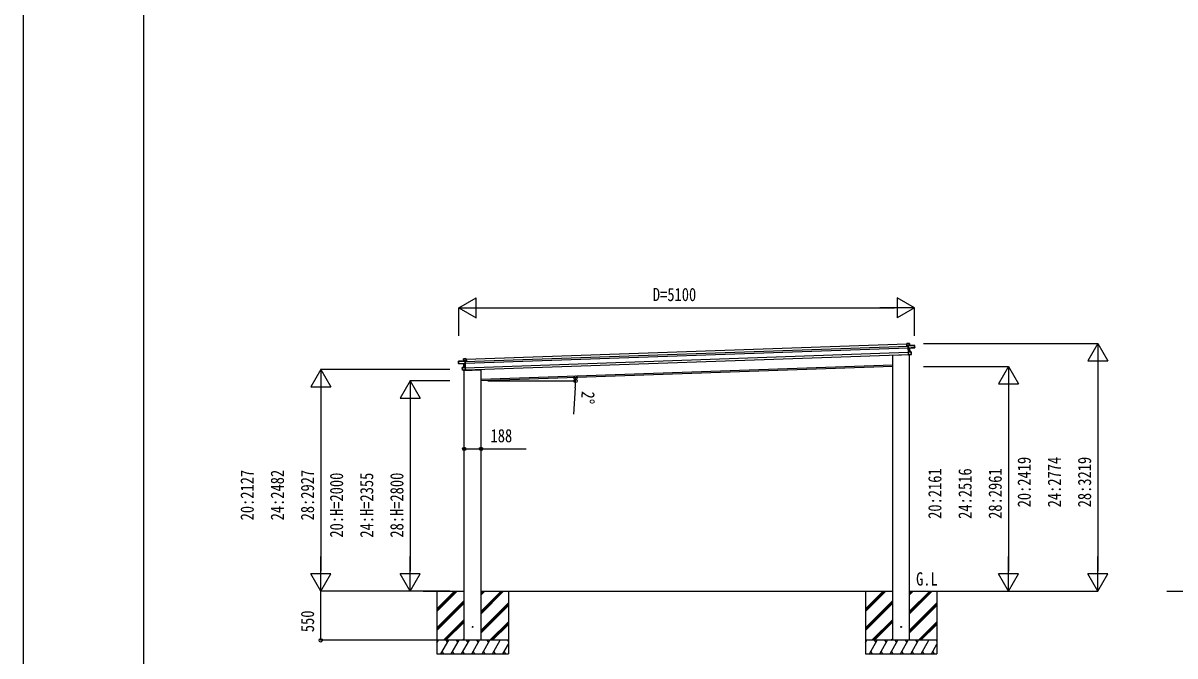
# Model space of a CAD drawing. Units: millimetres, scale not verified. Extents: x -18922 to 18922, y -13365 to 13365.
# Drawn here: x -18922 to -6031, y -7088 to 0 of the extents above; entities that cross this region are included whole.
import ezdxf
from ezdxf.enums import TextEntityAlignment as Align

# ---------------------------------------------------------------- set-up
doc = ezdxf.new("R2010")
doc.units = ezdxf.units.MM
doc.header["$LTSCALE"] = 70
for name, color, linetype in [('0-2_USER1', 3, 'Continuous'), ('0-4_YKK_13', 4, 'Continuous'), ('0-5_YKK_A1', 4, 'Continuous'), ('0-6_YKK_D', 6, 'Continuous'), ('0-7_YKK_ZWAK', 7, 'Continuous')]:
    doc.layers.add(name, color=color, linetype=linetype)
doc.styles.add('ＭＳ ゴシック', font='')
doc.styles.get('ＭＳ ゴシック').set_extended_font_data('MS Gothic')

msp = doc.modelspace()

# ---------------------------------------------------------------- linework, layer by layer
at = {"layer": '0-4_YKK_13'}
for p, q in [((-9033.3, -3589.36), (-9032.5, -3588.5)), ((-9033.3, -3589.36), (-9032.41, -3614.84)), ((-9031.47, -3614.81), (-9032.37, -3588.83)), ((-9003.85, -3587.33), (-9032.33, -3588.33)), ((-8945.05, -3609.29), (-9016.8, -3611.8)), ((-9003.8, -3587.83), (-9003.33, -3587.81)), ((-9002.53, -3610.8), (-9003.33, -3587.81)), ((-9189.08, -3717.09), (-9188.63, -3718.7)), ((-8998.59, -3715.94), (-9183.64, -3722.36)), ((-9032.41, -3614.84), (-9031.47, -3614.81)), ((-9017.92, -3614.34), (-9031.47, -3614.81)), ((-9017.54, -3611.62), (-9018, -3612.1)), ((-9018, -3612.1), (-9017.97, -3612.84)), ((-9017.97, -3612.84), (-9017.17, -3611.98)), ((-9017.97, -3612.84), (-9017.01, -3640.21)), ((-9016.04, -3641.08), (-9017.05, -3612.31)), ((-9016.04, -3641.08), (-9017.01, -3640.21)), ((-9017.01, -3640.21), (-9016.92, -3642.82)), ((-9015.95, -3643.69), (-9016.92, -3642.82)), ((-9016.92, -3642.82), (-9015.53, -3682.75)), ((-9015.95, -3643.66), (-9016.04, -3641.08)), ((-9001.4, -3642.3), (-9015.95, -3643.66)), ((-9015.95, -3643.69), (-9015.48, -3644.12)), ((-9014.64, -3681.27), (-9015.95, -3643.69)), ((-9014.75, -3681.92), (-9015.53, -3682.75)), ((-9015.53, -3682.75), (-9014.44, -3713.83)), ((-9015.48, -3644.12), (-9001.38, -3642.8)), ((-9000.03, -3681.66), (-9014.64, -3681.27)), ((-9014.49, -3681.63), (-9014.62, -3681.77)), ((-8982.48, -3682.61), (-9014.62, -3681.77)), ((-9013.49, -3714.24), (-9014.6, -3682.27)), ((-9013.61, -3714.6), (-9014.44, -3713.83)), ((-8989, -3711.88), (-9013.49, -3714.24)), ((-9013.47, -3714.74), (-8981.47, -3711.65)), ((-9003, -3610.82), (-9002.53, -3610.8)), ((-9001.38, -3642.8), (-9000.03, -3681.66)), ((-8999.56, -3681.7), (-9000.92, -3642.75)), ((-9000.58, -3642.25), (-8944.06, -3636.8)), ((-8999.95, -3713.43), (-8999.59, -3715.97)), ((-8998.95, -3713.34), (-8998.59, -3715.94)), ((-8981.57, -3708.63), (-8989.1, -3708.89)), ((-8989, -3711.88), (-8989.1, -3708.89)), ((-8982.47, -3683.11), (-8982, -3683.1)), ((-8981.11, -3708.61), (-8982, -3683.1)), ((-8981.57, -3708.63), (-8981.11, -3708.61)), ((-8981.02, -3711.14), (-8981.11, -3708.61)), ((-8944.23, -3631.78), (-8951.76, -3632.04)), ((-8951.65, -3635.06), (-8951.76, -3632.04)), ((-8944.53, -3609.77), (-8945, -3609.79)), ((-8943.76, -3631.76), (-8944.53, -3609.77)), ((-8944.23, -3631.78), (-8943.76, -3631.76)), ((-8944.13, -3634.7), (-8944.06, -3636.8)), ((-8943.68, -3634.19), (-8943.76, -3631.76)), ((-8943.61, -3636.29), (-8943.68, -3634.19)), ((-14049, -3788.01), (-14048.53, -3788)), ((-14048.23, -3810), (-14049, -3788.01)), ((-14048.52, -3787.5), (-13976.77, -3784.99)), ((-14047.77, -3809.99), (-14048.23, -3810)), ((-14048.15, -3812.43), (-14048.23, -3810)), ((-14048.08, -3814.53), (-14048.15, -3812.43)), ((-14047.77, -3809.99), (-14040.24, -3809.72)), ((-14047.66, -3812.91), (-14047.59, -3815.01)), ((-13990.82, -3816.5), (-14047.59, -3815.01)), ((-14040.13, -3812.74), (-14040.24, -3809.72)), ((-14006.05, -3858.53), (-14006.51, -3858.55)), ((-14005.62, -3884.06), (-14006.51, -3858.55)), ((-14006.06, -3858.03), (-13974.06, -3854.95)), ((-13991.41, -3761.99), (-13991.88, -3762.01)), ((-13991.07, -3784.99), (-13991.88, -3762.01)), ((-13991.39, -3761.49), (-13962.91, -3760.49)), ((-13990.6, -3784.98), (-13991.07, -3784.99)), ((-13989.1, -3855.92), (-13990.46, -3816.98)), ((-13990, -3816.5), (-13975.39, -3816.84)), ((-13975.83, -3817.33), (-13989.99, -3816.99)), ((-13989.99, -3816.99), (-13988.63, -3855.85)), ((-13988.63, -3855.85), (-13974.08, -3854.45)), ((-13975.48, -3814.26), (-13976.49, -3785.48)), ((-13975.53, -3785.95), (-13976.39, -3785.15)), ((-13976.04, -3784.76), (-13975.56, -3785.21)), ((-13975.39, -3816.86), (-13975.83, -3817.33)), ((-13975.56, -3785.21), (-13975.53, -3785.95)), ((-13975.53, -3785.95), (-13974.57, -3813.32)), ((-13975.48, -3787.45), (-13961.93, -3786.98)), ((-13975.48, -3814.26), (-13974.57, -3813.32)), ((-13975.39, -3816.84), (-13975.48, -3814.26)), ((-13975.39, -3816.86), (-13974.48, -3815.93)), ((-13974.08, -3854.45), (-13975.39, -3816.86)), ((-13974.57, -3813.32), (-13974.48, -3815.93)), ((-13974.48, -3815.93), (-13973.09, -3855.86)), ((-13974.21, -3854.82), (-13974.06, -3854.95)), ((-13972.93, -3887.41), (-13974.05, -3855.45)), ((-13973.92, -3855.08), (-13973.09, -3855.86)), ((-13973.09, -3855.86), (-13972, -3886.94)), ((-13961.93, -3786.98), (-13962.84, -3760.99)), ((-13961.88, -3761.46), (-13962.73, -3760.66)), ((-13960.99, -3786.94), (-13961.93, -3786.98)), ((-13961.88, -3761.46), (-13960.99, -3786.94)), ((-14005.15, -3884.04), (-14005.62, -3884.06)), ((-14005.54, -3886.59), (-14005.62, -3884.06)), ((-14005.15, -3884.04), (-13997.63, -3883.78)), ((-13997.51, -3887.27), (-14005.05, -3887.07)), ((-13997.52, -3886.77), (-13997.63, -3883.78)), ((-13997.52, -3886.77), (-13972.93, -3887.41)), ((-13987.12, -3890.14), (-13802.05, -3883.64)), ((-13987.04, -3888.99), (-13987.12, -3890.14)), ((-13986.04, -3889.02), (-13986.12, -3890.1)), ((-13972.78, -3887.77), (-13972, -3886.94)), ((-13796.99, -3878), (-13797.33, -3879.64))]:
    msp.add_line(p, q, dxfattribs=at)
for points in [[(-9032.33, -3588.33), (-9032.35, -3588.34), (-9032.38, -3588.37), (-9032.43, -3588.43), (-9032.5, -3588.5)], [(-9032.37, -3588.83), (-9003.8, -3587.83), (-9003, -3610.82), (-9016.85, -3611.3)], [(-9017.05, -3612.31), (-8945, -3609.79), (-8944.23, -3631.78)], [(-8951.65, -3635.06), (-9016.04, -3641.08), (-9016.04, -3641.08)], [(-9014.62, -3681.77), (-9014.63, -3681.78), (-9014.65, -3681.81), (-9014.7, -3681.86), (-9014.75, -3681.92)], [(-9014.6, -3682.27), (-8982.47, -3683.11), (-8981.57, -3708.63)], [(-9013.61, -3714.6), (-9013.55, -3714.66), (-9013.51, -3714.7), (-9013.48, -3714.73), (-9013.47, -3714.74)], [(-9013.47, -3714.74), (-8988.98, -3712.38), (-8989, -3711.88)], [(-9000.98, -3642.76), (-9000.94, -3642.75), (-9000.92, -3642.75), (-9000.92, -3642.75)], [(-9000.58, -3642.25), (-9000.59, -3642.25), (-9000.59, -3642.25)], [(-9000.03, -3681.66), (-8999.93, -3681.67), (-8999.84, -3681.67), (-8999.76, -3681.68), (-8999.69, -3681.69), (-8999.63, -3681.69), (-8999.59, -3681.69), (-8999.56, -3681.7), (-8999.56, -3681.7)], [(-8951.65, -3635.06), (-8951.64, -3635.43), (-8944.13, -3634.7)], [(-13976.49, -3785.48), (-14048.53, -3788), (-14047.77, -3809.99)], [(-14040.13, -3812.74), (-14040.12, -3813.11), (-14047.66, -3812.91)], [(-14040.13, -3812.74), (-13975.48, -3814.26), (-13975.48, -3814.26)], [(-13974.05, -3855.45), (-14006.05, -3858.53), (-14005.15, -3884.04)], [(-13962.84, -3760.99), (-13991.41, -3761.99), (-13990.6, -3784.98), (-13976.76, -3784.49)], [(-13990.82, -3816.5), (-13990.82, -3816.5), (-13990.81, -3816.5)], [(-13990.39, -3816.98), (-13990.43, -3816.98), (-13990.45, -3816.98), (-13990.46, -3816.98)], [(-13988.63, -3855.85), (-13988.72, -3855.87), (-13988.81, -3855.88), (-13988.89, -3855.89), (-13988.96, -3855.9), (-13989.02, -3855.91), (-13989.06, -3855.92), (-13989.09, -3855.92), (-13989.1, -3855.92)], [(-13974.06, -3854.95), (-13974.05, -3854.96), (-13974.03, -3854.98), (-13973.98, -3855.03), (-13973.92, -3855.08)], [(-13962.91, -3760.49), (-13962.9, -3760.5), (-13962.86, -3760.54), (-13962.81, -3760.59), (-13962.73, -3760.66)], [(-13972.91, -3887.91), (-13997.51, -3887.27), (-13997.52, -3886.77)], [(-13972.78, -3887.77), (-13972.84, -3887.83), (-13972.88, -3887.87), (-13972.9, -3887.9), (-13972.91, -3887.91)]]:
    msp.add_lwpolyline(points, dxfattribs=at)
for centre in [(-13890.74, -6762.88), (-9095.33, -6762.5)]:
    msp.add_circle(centre, 5, dxfattribs=at)
for centre, radius, start, end in [((-9003.83, -3587.83), 0.5, 2, 92), ((-9005.87, -3587.78), 2.07, 358.55048, 12.44867), ((-8945.03, -3609.79), 0.5, 2, 92), ((-8947.08, -3609.74), 2.08, 358.55929, 12.42625), ((-9183.81, -3717.36), 5, 195.5, 272), ((-9015.35, -3609.46), 3.08, 224.50749, 234.22646), ((-9016.81, -3612.3), 1, 92, 137), ((-9010.66, -3618.02), 8.88, 136.94482, 137.18495), ((-9016.78, -3612.3), 0.5, 92, 137), ((-9014.77, -3611.35), 2.08, 178.55929, 192.42625), ((-9000.93, -3610.87), 2.08, 178.55929, 192.42625), ((-9002.03, -3610.78), 0.5, 182, 272), ((-8999.13, -3642.47), 2.28, 175.72193, 188.26437), ((-9000.5, -3642.72), 0.483, 101.4924, 184.59913), ((-9000.42, -3642.73), 0.5, 95.5, 182), ((-8997.97, -3681.83), 2.07, 175.06677, 188.93323), ((-8999.06, -3681.68), 0.5, 182, 268.5), ((-8982.5, -3683.11), 0.5, 2, 88.5), ((-8984.52, -3682.94), 2.07, 355.06602, 8.93398), ((-8981.52, -3711.16), 0.5, 275.5, 2), ((-8944.11, -3636.31), 0.5, 275.5, 2), ((-14048.5, -3788), 0.5, 92, 182), ((-14046.47, -3787.8), 2.08, 171.57375, 185.44071), ((-14047.58, -3814.51), 0.5, 182, 268.5), ((-14006.02, -3858.53), 0.5, 95.5, 182), ((-14004, -3858.21), 2.07, 175.06602, 188.93398), ((-13991.38, -3761.99), 0.5, 92, 182), ((-13991.57, -3785.01), 0.5, 272, 2), ((-13989.35, -3761.79), 2.07, 171.55133, 185.44952), ((-13990.96, -3816.99), 0.5, 2, 88.5), ((-13990.88, -3816.98), 0.483, 359.40087, 82.5076), ((-13992.67, -3785.17), 2.08, 351.57375, 5.44071), ((-13992.26, -3816.83), 2.28, 355.73562, 8.27807), ((-13989.6, -3855.94), 0.5, 275.5, 2), ((-13990.67, -3856.17), 2.07, 355.06677, 8.93323), ((-13978.82, -3784.69), 2.08, 351.57375, 5.44071), ((-13976.75, -3785.49), 0.5, 47, 92), ((-13976.72, -3785.49), 1, 47, 92), ((-13978.38, -3782.76), 3.08, 309.77354, 319.49251), ((-13982.46, -3791.63), 8.88, 46.81505, 47.05517), ((-14005.04, -3886.57), 0.5, 182, 268.5), ((-13802.23, -3878.64), 5, 272, 348.5)]:
    msp.add_arc(centre, radius, start, end, dxfattribs=at)
for centre, major_axis, ratio, start_param, end_param in [((-9032.85, -3588.84), (-0.017, 0.5), 0.944124, 4.71238898, 5.42585015), ((-9017.52, -3612.32), (-0.017, 0.5), 0.944124, 4.71238898, 5.42585015), ((-9015.46, -3644.12), (0.488, -0.456), 0.023136, 3.16478273, 4.68830004), ((-9015.08, -3682.26), (-0.196, 0.467), 0.921944, 4.3224851, 5.1060198), ((-9014.16, -3681.28), (-0.196, 0.467), 0.921944, 1.18089244, 1.96442714), ((-9013.96, -3714.28), (0.163, 0.48), 0.921944, 4.31875817, 5.10229286), ((-9001.46, -3642.35), (0.997, 0.096), 0.043579, 0.51190197, 1.5070393), ((-9001.41, -3642.85), (0.498, 0.079), 0.086186, 0.49147269, 1.49908743), ((-9001.46, -3642.35), (0.997, 0.096), 0.043579, 0.50900782, 0.51190197), ((-8944.18, -3634.21), (0.017, -0.5), 0.999045, 0.06102831, 1.57079633), ((-14047.65, -3812.41), (0.017, -0.5), 0.999045, 4.71238898, 6.222157), ((-13989.94, -3816.54), (-1, 0.03), 0.043579, 4.77614601, 5.77128334), ((-13989.94, -3816.54), (-1, 0.03), 0.043579, 5.77128334, 5.77417749), ((-13989.95, -3817.04), (-0.502, 0.044), 0.086186, 4.78409788, 5.79171262), ((-13976.02, -3785.47), (-0.017, 0.5), 0.944124, 0.85733516, 1.57079633), ((-13975.85, -3817.33), (-0.455, -0.489), 0.023136, 1.59488526, 3.11840257), ((-13974.55, -3854.49), (0.163, 0.48), 0.921944, 4.31875817, 5.10229286), ((-13973.57, -3855.4), (0.163, 0.48), 0.921944, 1.17716551, 1.96070021), ((-13962.36, -3760.97), (-0.017, 0.5), 0.944124, 0.85733516, 1.57079633), ((-13972.46, -3887.42), (-0.196, 0.467), 0.921944, 1.18089244, 1.96442714)]:
    msp.add_ellipse(centre, major_axis=major_axis, ratio=ratio, start_param=start_param, end_param=end_param, dxfattribs=at)
at = {"layer": '0-5_YKK_A1'}
for p, q in [((-13961.76, -3764.68), (-9033.19, -3592.57)), ((-13975.38, -3790.16), (-9017.82, -3617.04)), ((-13974.68, -3810.16), (-9017.13, -3637.04)), ((-13972.94, -3860.13), (-9015.38, -3687)), ((-13972.1, -3884.11), (-9014.54, -3710.99)), ((-9189.08, -6912.5), (-9189.08, -3717.09)), ((-9001.08, -6912.5), (-9001.08, -3713.54)), ((-13796.99, -3987.56), (-9189.08, -3826.65)), ((-9189.08, -3846.66), (-13796.99, -4007.58)), ((-13984.99, -6912.52), (-13984.99, -3889.05)), ((-13796.99, -6912.52), (-13796.99, -3878)), ((-14443.06, -6362.5), (-13984.99, -6362.5)), ((-14290.99, -6362.88), (-14290.99, -7062.88)), ((-14290.99, -6589.51), (-14064.36, -6362.88)), ((-14290.99, -6561.23), (-14092.65, -6362.88)), ((-14290.99, -6575.37), (-14078.56, -6362.94)), ((-13796.99, -6362.5), (-9189.08, -6362.5)), ((-13796.99, -6403.88), (-13755.99, -6362.88)), ((-13796.99, -6389.74), (-13770.14, -6362.88)), ((-13796.99, -6375.59), (-13784.28, -6362.88)), ((-13796.99, -6616.01), (-13543.9, -6362.92)), ((-13796.99, -6601.87), (-13558.04, -6362.92)), ((-13796.99, -6587.73), (-13572.19, -6362.92)), ((-13490.99, -6362.88), (-13490.99, -7062.88)), ((-9495.08, -6362.5), (-9495.08, -7062.5)), ((-9495.08, -6589.13), (-9268.45, -6362.5)), ((-9495.08, -6560.85), (-9296.73, -6362.5)), ((-9495.08, -6574.99), (-9282.65, -6362.56)), ((-9001.08, -6403.5), (-8960.08, -6362.5)), ((-9001.08, -6389.36), (-8974.22, -6362.5)), ((-9001.08, -6375.21), (-8988.37, -6362.5)), ((-9001.08, -6362.5), (-8542.61, -6362.5)), ((-9001.08, -6615.63), (-8747.99, -6362.54)), ((-9001.08, -6601.49), (-8762.13, -6362.54)), ((-9001.08, -6587.35), (-8776.27, -6362.54)), ((-8695.08, -6362.5), (-8695.08, -7062.5)), ((-6123.97, -6362.5), (-5208.74, -6362.5)), ((-14290.99, -6773.36), (-13984.99, -6467.36)), ((-14290.99, -6787.5), (-13984.99, -6481.5)), ((-14290.99, -6801.64), (-13984.99, -6495.64)), ((-13796.99, -6799.86), (-13490.99, -6493.86)), ((-13796.99, -6814), (-13490.99, -6508)), ((-13796.99, -6828.14), (-13490.99, -6522.14)), ((-9495.08, -6772.98), (-9189.08, -6466.98)), ((-9495.08, -6787.12), (-9189.08, -6481.12)), ((-9495.08, -6801.26), (-9189.08, -6495.26)), ((-9001.08, -6799.48), (-8695.08, -6493.48)), ((-9001.08, -6813.62), (-8695.08, -6507.62)), ((-9001.08, -6827.76), (-8695.08, -6521.76)), ((-14218.39, -6912.88), (-13984.99, -6679.49)), ((-14204.24, -6912.88), (-13984.99, -6693.63)), ((-9422.47, -6912.5), (-9189.08, -6679.11)), ((-9408.33, -6912.5), (-9189.08, -6693.25)), ((-14190.1, -6912.88), (-13984.99, -6707.78)), ((-13697.89, -6912.88), (-13490.99, -6705.99)), ((-13683.74, -6912.88), (-13490.99, -6720.13)), ((-13669.6, -6912.88), (-13490.99, -6734.28)), ((-9394.19, -6912.5), (-9189.08, -6707.39)), ((-8901.97, -6912.5), (-8695.08, -6705.61)), ((-8887.83, -6912.5), (-8695.08, -6719.75)), ((-8873.69, -6912.5), (-8695.08, -6733.89)), ((-13490.99, -6912.88), (-14290.99, -6912.88)), ((-14290.99, -6941.82), (-14274.28, -6912.88)), ((-14289.29, -6938.86), (-14290.99, -6935.9)), ((-14245.42, -7062.88), (-14158.81, -6912.88)), ((-14173.81, -6938.86), (-14188.82, -6912.88)), ((-14129.95, -7062.88), (-14043.34, -6912.88)), ((-14058.34, -6938.86), (-14073.35, -6912.88)), ((-14014.48, -7062.88), (-13927.87, -6912.88)), ((-14006.25, -6912.88), (-13984.99, -6891.62)), ((-13942.88, -6938.86), (-13957.88, -6912.88)), ((-13899.01, -7062.88), (-13812.4, -6912.88)), ((-13827.41, -6938.86), (-13842.41, -6912.88)), ((-13783.54, -7062.88), (-13696.93, -6912.88)), ((-13711.93, -6938.86), (-13726.94, -6912.88)), ((-13668.07, -7062.88), (-13581.46, -6912.88)), ((-13552.6, -7062.88), (-13490.99, -6956.18)), ((-13490.99, -6921.54), (-13495.99, -6912.88)), ((-8695.08, -6912.5), (-9495.08, -6912.5)), ((-9495.08, -6941.44), (-9478.37, -6912.5)), ((-9493.37, -6938.48), (-9495.08, -6935.52)), ((-9449.5, -7062.5), (-9362.9, -6912.5)), ((-9377.9, -6938.48), (-9392.9, -6912.5)), ((-9334.03, -7062.5), (-9247.43, -6912.5)), ((-9262.43, -6938.48), (-9277.43, -6912.5)), ((-9218.56, -7062.5), (-9131.96, -6912.5)), ((-9210.34, -6912.5), (-9189.08, -6891.24)), ((-9146.96, -6938.48), (-9161.96, -6912.5)), ((-9103.09, -7062.5), (-9016.49, -6912.5)), ((-9031.49, -6938.48), (-9046.49, -6912.5)), ((-8987.62, -7062.5), (-8901.02, -6912.5)), ((-8916.02, -6938.48), (-8931.02, -6912.5)), ((-8872.15, -7062.5), (-8785.55, -6912.5)), ((-8756.68, -7062.5), (-8695.08, -6955.8)), ((-8695.08, -6921.16), (-8700.08, -6912.5)), ((-14290.99, -7062.88), (-13490.99, -7062.88)), ((-14230.42, -7036.9), (-14215.42, -7062.88)), ((-14114.95, -7036.9), (-14099.95, -7062.88)), ((-13999.48, -7036.9), (-13984.48, -7062.88)), ((-13884.01, -7036.9), (-13869.01, -7062.88)), ((-13768.54, -7036.9), (-13753.54, -7062.88)), ((-13653.07, -7036.9), (-13638.07, -7062.88)), ((-13537.6, -7036.9), (-13522.6, -7062.88)), ((-9495.08, -7062.5), (-8695.08, -7062.5)), ((-9434.5, -7036.52), (-9419.5, -7062.5)), ((-9319.03, -7036.52), (-9304.03, -7062.5)), ((-9203.56, -7036.52), (-9188.56, -7062.5)), ((-9088.09, -7036.52), (-9073.09, -7062.5)), ((-8972.62, -7036.52), (-8957.62, -7062.5)), ((-8857.15, -7036.52), (-8842.15, -7062.5)), ((-8741.68, -7036.52), (-8726.68, -7062.5))]:
    msp.add_line(p, q, dxfattribs=at)
at = {"layer": '0-6_YKK_D'}
for p, q in [((-14045.85, -3188.74), (-13850.99, -3076.24)), ((-13850.99, -3301.24), (-13850.99, -3076.24)), ((-8945.85, -3188.74), (-9140.7, -3076.24)), ((-9140.7, -3076.24), (-9140.7, -3301.24)), ((-14045.85, -3501.66), (-14045.85, -3187.74)), ((-14045.85, -3188.74), (-13850.99, -3301.24)), ((-14045.85, -3188.74), (-13656.13, -3188.74)), ((-13820.85, -3188.74), (-9170.85, -3188.74)), ((-8945.85, -3188.74), (-9335.56, -3188.74)), ((-8945.85, -3188.74), (-9140.7, -3301.24)), ((-8945.85, -3501.66), (-8945.85, -3187.74)), ((-8845.85, -3588.74), (-6894.08, -3588.74)), ((-6895.08, -3588.74), (-7007.58, -3783.59)), ((-6895.08, -3588.74), (-6782.58, -3783.59)), ((-6895.08, -3588.74), (-6895.08, -3978.45)), ((-8845.85, -3846.66), (-7894.08, -3846.66)), ((-7895.08, -3846.66), (-8007.58, -4041.52)), ((-7895.08, -3846.66), (-7782.58, -4041.52)), ((-7895.08, -3846.66), (-7895.08, -4236.38)), ((-7007.58, -3783.59), (-6782.58, -3783.59)), ((-6895.08, -3813.74), (-6895.08, -6137.5)), ((-15590.99, -3880.5), (-15703.49, -4075.36)), ((-14145.85, -3880.5), (-15591.99, -3880.5)), ((-15590.99, -3880.5), (-15478.49, -4075.36)), ((-15590.99, -3880.5), (-15590.99, -4270.21)), ((-15703.49, -4075.36), (-15478.49, -4075.36)), ((-15590.99, -4105.5), (-15590.99, -6137.5)), ((-14590.99, -4007.58), (-14703.49, -4202.43)), ((-14145.85, -4007.58), (-14591.99, -4007.58)), ((-14590.99, -4007.58), (-14478.49, -4202.43)), ((-14590.99, -4007.58), (-14590.99, -4397.29)), ((-13722.63, -4007.58), (-12738.63, -4007.58)), ((-12742.39, -4084.03), (-12763.91, -4380.85)), ((-8007.58, -4041.52), (-7782.58, -4041.52)), ((-7895.08, -4071.66), (-7895.08, -6137.5)), ((-14703.49, -4202.43), (-14478.49, -4202.43)), ((-14590.99, -4232.58), (-14590.99, -6137.5)), ((-15590.99, -6362.5), (-15590.99, -5972.79)), ((-14590.99, -6362.5), (-14590.99, -5972.79)), ((-7895.08, -6362.5), (-7895.08, -5972.79)), ((-6895.08, -6362.5), (-6895.08, -5972.79)), ((-15590.99, -6362.5), (-15703.49, -6167.64)), ((-15478.49, -6167.64), (-15703.49, -6167.64)), ((-15590.99, -6362.5), (-15478.49, -6167.64)), ((-14590.99, -6362.5), (-14703.49, -6167.64)), ((-14478.49, -6167.64), (-14703.49, -6167.64)), ((-14590.99, -6362.5), (-14478.49, -6167.64)), ((-7895.08, -6362.5), (-8007.58, -6167.64)), ((-7782.58, -6167.64), (-8007.58, -6167.64)), ((-7895.08, -6362.5), (-7782.58, -6167.64)), ((-6895.08, -6362.5), (-7007.58, -6167.64)), ((-6782.58, -6167.64), (-7007.58, -6167.64)), ((-6895.08, -6362.5), (-6782.58, -6167.64)), ((-14145.85, -6362.5), (-15591.99, -6362.5)), ((-14665.08, -6362.88), (-15591.99, -6362.88)), ((-15590.99, -6912.88), (-15590.99, -6362.88)), ((-14145.85, -6362.5), (-14591.99, -6362.5)), ((-8845.85, -6362.5), (-7894.08, -6362.5)), ((-8845.85, -6362.5), (-6894.08, -6362.5)), ((-14291.99, -6912.88), (-15591.99, -6912.88))]:
    msp.add_line(p, q, dxfattribs=at)
msp.add_lwpolyline([(-13984.99, -4769.35), (-13796.99, -4769.35), (-13293.29, -4769.35)], dxfattribs=at)
for centre in [(-12740.27, -3970.67), (-12739.63, -4007.58), (-13984.99, -4769.35), (-13796.99, -4769.35), (-15590.99, -6912.88)]:
    msp.add_circle(centre, 19.12, dxfattribs=at)
for start, end in [(0, 2), (355.85377, 0)]:
    msp.add_arc((-13796.99, -4007.58), 1057.37, start, end, dxfattribs=at)
at = {"layer": '0-7_YKK_ZWAK'}
msp.add_line((-17572.41, -11362.5), (-17572.41, 12487.5), dxfattribs=at)
msp.add_lwpolyline([(-18922.5, -13365), (18922.5, -13365), (18922.5, 13365), (-18922.5, 13365)], close=True, dxfattribs=at)

# ---------------------------------------------------------------- texts
at = {"layer": '0-2_USER1', "style": 'ＭＳ ゴシック', "width": 0.8}
msp.add_text('G.L', height=148.5, dxfattribs=at).set_placement((-8928.26, -6344), align=Align.BOTTOM_LEFT)
at = {"layer": '0-6_YKK_D', "style": 'ＭＳ ゴシック', "width": 0.8}
for s, p in [('D=5100', (-11873.85, -3158.74)), ('188', (-13690.49, -4739.35))]:
    msp.add_text(s, height=148.5, dxfattribs=at).set_placement(p, align=Align.BOTTOM_LEFT)
for s, rotation, p in [('2°', 265.854, (-12714.64, -4116.12)), ('20:2419', 90, (-7600.08, -5423.82)), ('24:2774', 90, (-7262.58, -5423.82)), ('28:3219', 90, (-6925.08, -5423.82)), ('20:2127', 90, (-16295.99, -5569.7)), ('24:2482', 90, (-15958.49, -5569.7)), ('28:2927', 90, (-15620.99, -5569.7)), ('20:2161', 90, (-8600.08, -5552.78)), ('24:2516', 90, (-8262.58, -5552.78)), ('28:2961', 90, (-7925.08, -5552.78)), ('20:H=2000', 90, (-15295.99, -5762.84)), ('24:H=2355', 90, (-14958.49, -5762.84)), ('28:H=2800', 90, (-14620.99, -5762.84)), ('550', 90, (-15620.99, -6821.48))]:
    msp.add_text(s, height=148.5, rotation=rotation, dxfattribs=at).set_placement(p, align=Align.BOTTOM_LEFT)

doc.saveas('drawing.dxf')
